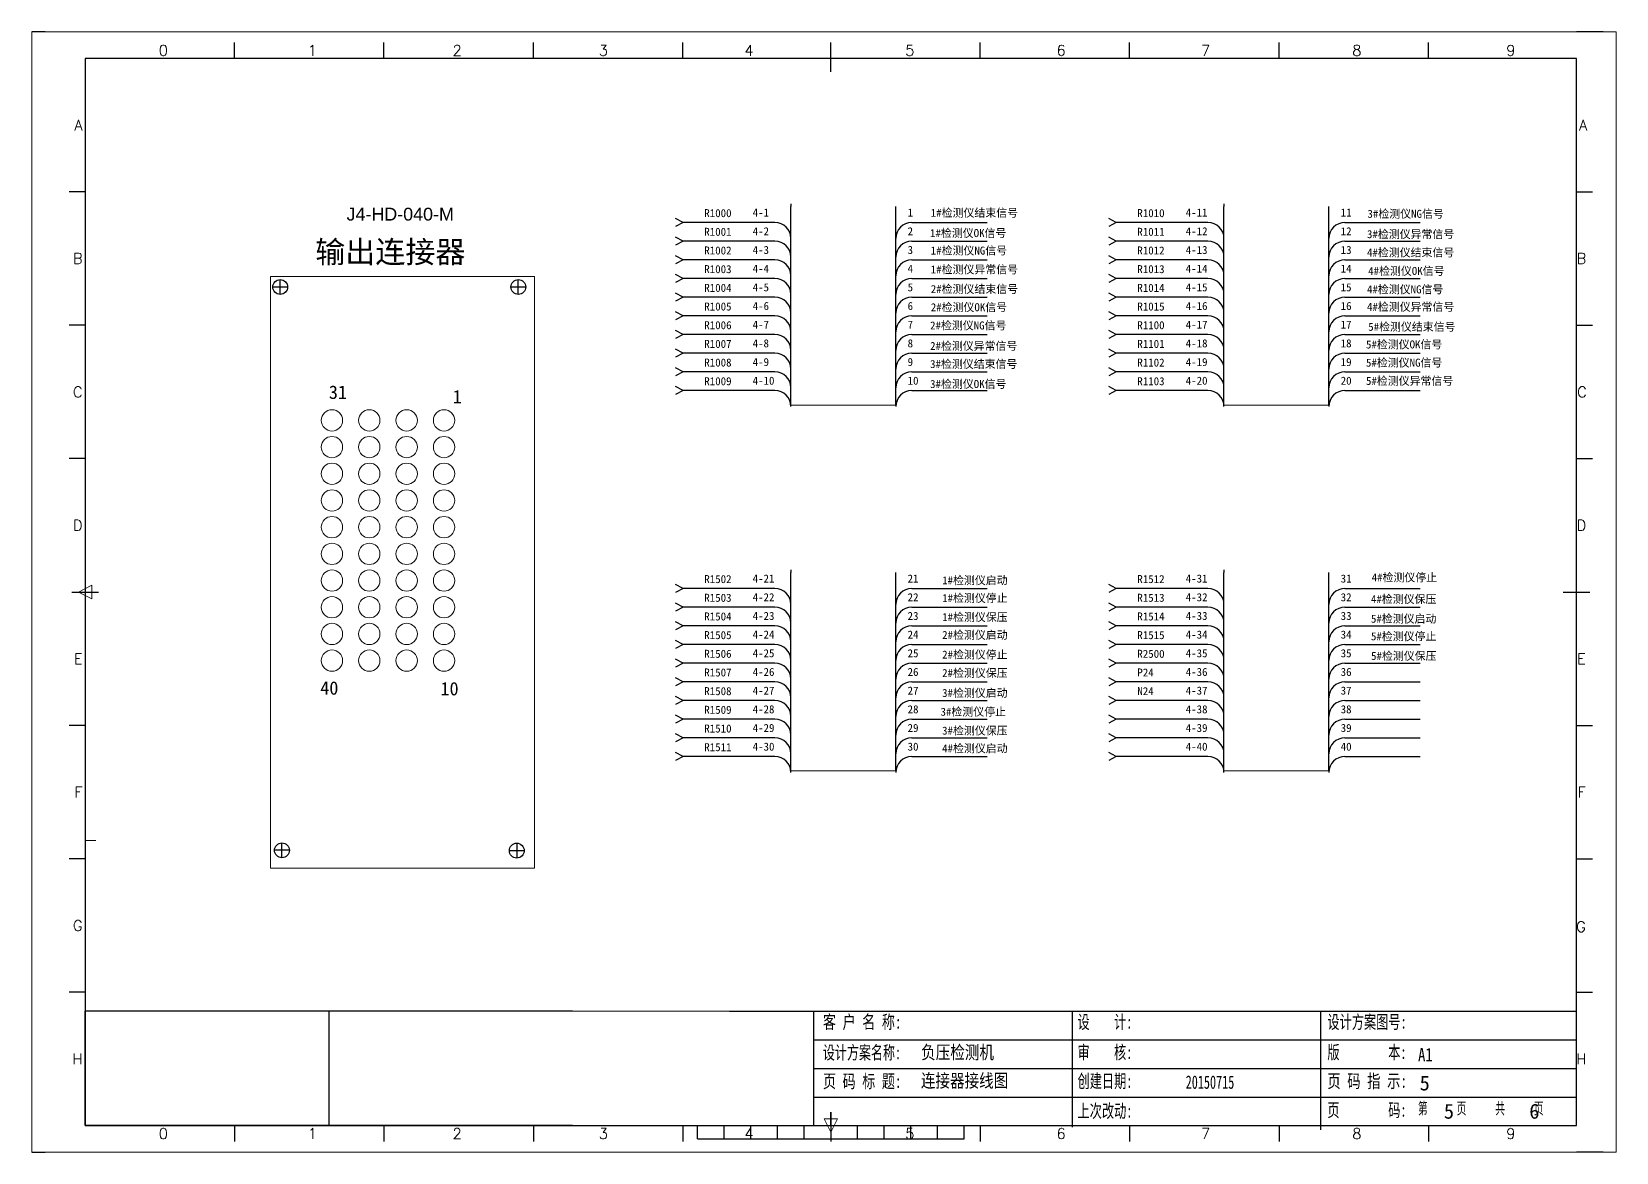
# Model space of a CAD drawing. Extents: x 2511 to 8703, y -745 to 3310.
# Drawn here: x 4509.8 to 4806.8, y -249.5 to -39.5 of the extents above; entities that cross this region are included whole.
import ezdxf
from ezdxf.enums import TextEntityAlignment as Align

# ---------------------------------------------------------------- set-up
doc = ezdxf.new("R2010")
doc.units = 0
doc.header["$MEASUREMENT"] = 0
doc.layers.add('AE_BOR', color=1, linetype='Continuous')
doc.layers.add('MISC', color=2, linetype='Continuous')
doc.layers.add('圖層1', color=7, linetype='Continuous', lineweight=60)
doc.styles.add('Standard0.67', font='', dxfattribs={"width": 0.67})
doc.styles.add('Standard_0.8', font='', dxfattribs={"width": 0.8})
doc.styles.add('WD', font='romans.shx', dxfattribs={"bigfont": 'gbcbig.shx'})
doc.styles.add('样式 0', font='')
doc.styles.add('样式 8', font='arial.ttf')
doc.styles.get('Standard0.67').set_extended_font_data('FangSong_GB2312')
doc.styles.get('Standard_0.8').set_extended_font_data('FangSong_GB2312')
doc.styles.get('样式 0').set_extended_font_data('KaiTi_GB2312')

# ---------------------------------------------------------------- blocks, each defined once
blk = doc.blocks.new('gb_a2_a')
for p, q in [((584, 410), (25, 410)), ((25, 410), (25, 10)), ((584, 10), (584, 410)), ((25, 10), (584, 10))]:
    blk.add_line(p, q)
at = {"lineweight": 9, "ltscale": 0.1}
blk.add_line((25, 116.86), (29, 116.86), dxfattribs=at)
at = {"layer": 'AE_BOR', "lineweight": 30}
for p, q in [((10, 420), (4.93, 420)), ((594, 420), (584, 420)), ((4.93, 0), (10, 0)), ((594, 0), (584, 0))]:
    blk.add_line(p, q, dxfattribs=at)
at = {"layer": 'AE_BOR', "color": 1, "lineweight": 15}
for p, q in [((4.93, 420), (598.93, 420)), ((4.93, 0), (4.93, 420)), ((598.93, 420), (598.93, 0)), ((22.5, 210), (27.5, 212.5)), ((27.5, 207.5), (22.5, 210)), ((27.5, 212.5), (27.5, 207.5)), ((304.5, 7.5), (302, 12.5)), ((302, 12.5), (307, 12.5)), ((307, 12.5), (304.5, 7.5)), ((598.93, 0), (4.93, 0))]:
    blk.add_line(p, q, dxfattribs=at)
at = {"layer": 'AE_BOR'}
for p, q in [((81, 410), (81, 416)), ((137, 410), (137, 416)), ((193, 410), (193, 416)), ((249, 410), (249, 416)), ((304.5, 410), (304.5, 416)), ((360.5, 410), (360.5, 416)), ((416.5, 410), (416.5, 416)), ((472.5, 410), (472.5, 416)), ((528.5, 410), (528.5, 416)), ((25, 360), (19, 360)), ((584, 360), (590, 360)), ((25, 310), (19, 310)), ((584, 310), (590, 310)), ((25, 260), (19, 260)), ((584, 260), (590, 260)), ((25, 160), (19, 160)), ((584, 160), (590, 160)), ((25, 110), (19, 110)), ((584, 110), (590, 110)), ((25, 60), (19, 60)), ((584, 60), (590, 60)), ((81, 10), (81, 4)), ((137, 10), (137, 4)), ((193, 10), (193, 4)), ((249, 10), (249, 4)), ((304.5, 10), (304.5, 4)), ((360.5, 10), (360.5, 4)), ((416.5, 10), (416.5, 4)), ((472.5, 10), (472.5, 4)), ((528.5, 10), (528.5, 4))]:
    blk.add_line(p, q, dxfattribs=at)
at = {"layer": 'AE_BOR', "color": 2, "lineweight": 30}
for p, q in [((304.5, 405), (304.5, 415)), ((20, 210), (30, 210)), ((579, 210), (589, 210)), ((304.5, 10), (304.5, 15)), ((304.5, 15), (304.5, 5)), ((254.5, 5), (254.5, 10)), ((264.5, 5), (264.5, 10)), ((274.5, 5), (274.5, 10)), ((284.5, 5), (284.5, 10)), ((294.5, 5), (294.5, 10)), ((304.5, 10), (304.5, 5)), ((314.5, 5), (314.5, 10)), ((324.5, 5), (324.5, 10)), ((334.5, 5), (334.5, 10)), ((344.5, 5), (344.5, 10)), ((354.5, 5), (354.5, 10)), ((254.5, 5), (354.5, 5))]:
    blk.add_line(p, q, dxfattribs=at)
at = {"layer": 'AE_BOR', "style": 'WD'}
for s, p in [('0', (54.27, 411)), ('1', (110.12, 411)), ('2', (164.42, 411)), ('3', (219.22, 411)), ('4', (273.82, 411)), ('5', (334.12, 411)), ('6', (390.81, 411)), ('7', (445.01, 411)), ('8', (501.67, 411)), ('9', (559.4, 411)), ('0', (54.27, 5)), ('1', (110.12, 5)), ('2', (164.42, 5)), ('3', (219.22, 5)), ('4', (273.82, 5)), ('5', (334.12, 5)), ('6', (390.81, 5)), ('7', (445.01, 5)), ('8', (501.67, 5)), ('9', (559.4, 5))]:
    blk.add_text(s, height=4, dxfattribs=at).set_placement(p, align=Align.CENTER)
for s, p in [('A', (24, 385)), ('A', (588.05, 385)), ('B', (24, 335)), ('B', (587.67, 335)), ('C', (24, 285)), ('C', (587.86, 285)), ('D', (24, 235)), ('D', (587.67, 235)), ('E', (24, 185)), ('E', (587.48, 185)), ('F', (24, 135)), ('F', (587.48, 135)), ('F', (587.48, 135)), ('G', (24, 85)), ('G', (587.48, 84.56)), ('H', (24, 35)), ('H', (587.67, 35))]:
    blk.add_text(s, height=4, dxfattribs=at).set_placement(p, align=Align.MIDDLE_RIGHT)

msp = doc.modelspace()

# ---------------------------------------------------------------- linework, layer by layer
for p, q in [((4556.4, -88.74), (4556.4, -85.96)), ((4601.03, -88.74), (4601.03, -85.96)), ((4555.01, -87.35), (4557.78, -87.35)), ((4599.64, -87.35), (4602.41, -87.35)), ((4558.11, -192.92), (4555.34, -192.92)), ((4556.73, -194.31), (4556.73, -191.53)), ((4599.36, -192.97), (4602.13, -192.97)), ((4600.75, -191.58), (4600.75, -194.35)), ((4656.33, -228.43), (4700.58, -228.43)), ((4700.58, -228.43), (4769.36, -228.43)), ((4769.36, -228.43), (4799.36, -228.43)), ((4656.33, -233.79), (4700.58, -233.79)), ((4700.58, -233.79), (4769.36, -233.79)), ((4769.36, -233.79), (4799.36, -233.79)), ((4656.33, -239.15), (4700.58, -239.15)), ((4700.58, -239.15), (4769.36, -239.15)), ((4640.63, -244.51), (4700.58, -244.51)), ((4640.63, -244.51), (4700.58, -244.51)), ((4700.58, -244.51), (4769.36, -244.51))]:
    msp.add_line(p, q)
at = {"lineweight": 0}
for p, q in [((4652.14, -109.47), (4671.8, -109.47)), ((4733.3, -109.47), (4752.96, -109.47)), ((4652.14, -178.05), (4671.8, -178.05)), ((4733.3, -178.05), (4752.96, -178.05))]:
    msp.add_line(p, q, dxfattribs=at)
at = {"color": 0, "ltscale": 2}
for p, q in [((4519.86, -244.51), (4519.86, -223.06)), ((4611.17, -223.06), (4519.86, -223.06)), ((4640.63, -223.06), (4799.36, -223.06)), ((4656.33, -223.06), (4656.33, -244.51)), ((4704.89, -244.77), (4704.89, -223.06)), ((4751.47, -245.27), (4751.47, -223.06)), ((4799.36, -244.51), (4799.36, -223.06)), ((4769.36, -239.15), (4799.36, -239.15)), ((4611.17, -244.51), (4519.86, -244.51)), ((4769.36, -244.51), (4799.36, -244.51))]:
    msp.add_line(p, q, dxfattribs=at)
at = {"color": 0}
msp.add_line((4565.52, -223.06), (4565.52, -244.51), dxfattribs=at)
at = {"lineweight": 9, "ltscale": 0.1}
for p, q in [((4611.17, -223.06), (4640.63, -223.06)), ((4611.17, -244.51), (4640.63, -244.51)), ((4639.27, -244.51), (4639.27, -244.51)), ((4639.27, -244.51), (4639.27, -244.51))]:
    msp.add_line(p, q, dxfattribs=at)
at = {"lineweight": 0}
msp.add_lwpolyline([(4554.6, -85.4), (4604.06, -85.4), (4604.06, -196.24), (4554.6, -196.24)], close=True, dxfattribs=at)
for centre in [(4556.4, -87.35), (4601.03, -87.35), (4556.73, -192.92), (4600.75, -192.97)]:
    msp.add_circle(centre, 1.39)
for centre in [(4566.11, -112.36), (4573.11, -112.36), (4580.11, -112.36), (4587.11, -112.36), (4566.11, -117.36), (4573.11, -117.36), (4580.11, -117.36), (4587.11, -117.36), (4566.11, -122.36), (4573.11, -122.36), (4580.11, -122.36), (4587.11, -122.36), (4566.11, -127.36), (4573.11, -127.36), (4580.11, -127.36), (4587.11, -127.36), (4566.11, -132.36), (4573.11, -132.36), (4580.11, -132.36), (4587.11, -132.36), (4566.11, -137.36), (4573.11, -137.36), (4580.11, -137.36), (4587.11, -137.36), (4566.11, -142.36), (4573.11, -142.36), (4580.11, -142.36), (4587.11, -142.36), (4566.11, -147.36), (4573.11, -147.36), (4580.11, -147.36), (4587.11, -147.36), (4566.11, -152.36), (4573.11, -152.36), (4580.11, -152.36), (4587.11, -152.36), (4566.11, -157.36), (4573.11, -157.36), (4580.11, -157.36), (4587.11, -157.36)]:
    msp.add_circle(centre, 2, dxfattribs=at)
at = {"layer": '圖層1', "lineweight": -3}
for p, q in [((4652.14, -71.76), (4652.14, -72.26)), ((4652.14, -72.26), (4652.14, -72.26)), ((4652.14, -109.47), (4652.14, -72.26)), ((4671.8, -109.47), (4671.8, -72.26)), ((4733.3, -71.76), (4733.3, -72.26)), ((4733.3, -72.26), (4733.3, -72.26)), ((4733.3, -109.47), (4733.3, -72.26)), ((4752.96, -109.47), (4752.96, -72.26)), ((4631.93, -75.26), (4630.52, -74.53)), ((4631.93, -75.26), (4630.52, -75.99)), ((4649.14, -75.26), (4631.93, -75.26)), ((4674.8, -75.26), (4688.9, -75.26)), ((4713.1, -75.26), (4711.69, -74.53)), ((4713.1, -75.26), (4711.69, -75.99)), ((4730.3, -75.26), (4713.1, -75.26)), ((4755.96, -75.26), (4770.07, -75.26)), ((4631.93, -78.76), (4630.52, -78.03)), ((4631.93, -78.76), (4630.52, -79.49)), ((4649.14, -78.76), (4631.93, -78.76)), ((4674.8, -78.76), (4688.9, -78.76)), ((4713.1, -78.76), (4711.69, -78.03)), ((4713.1, -78.76), (4711.69, -79.49)), ((4730.3, -78.76), (4713.1, -78.76)), ((4755.96, -78.76), (4770.07, -78.76)), ((4631.93, -82.26), (4630.52, -81.53)), ((4631.93, -82.26), (4630.52, -82.99)), ((4649.14, -82.26), (4631.93, -82.26)), ((4674.8, -82.26), (4688.9, -82.26)), ((4713.1, -82.26), (4711.69, -81.53)), ((4713.1, -82.26), (4711.69, -82.99)), ((4730.3, -82.26), (4713.1, -82.26)), ((4755.96, -82.26), (4770.07, -82.26)), ((4631.93, -85.76), (4630.52, -85.03)), ((4631.93, -85.76), (4630.52, -86.49)), ((4649.14, -85.76), (4631.93, -85.76)), ((4674.8, -85.76), (4688.9, -85.76)), ((4713.1, -85.76), (4711.69, -85.03)), ((4713.1, -85.76), (4711.69, -86.49)), ((4730.3, -85.76), (4713.1, -85.76)), ((4755.96, -85.76), (4770.07, -85.76)), ((4631.93, -89.26), (4630.52, -88.53)), ((4713.1, -89.26), (4711.69, -88.53)), ((4631.93, -89.26), (4630.52, -89.99)), ((4631.93, -92.76), (4630.52, -92.03)), ((4649.14, -89.26), (4631.93, -89.26)), ((4674.8, -89.26), (4688.9, -89.26)), ((4713.1, -89.26), (4711.69, -89.99)), ((4713.1, -92.76), (4711.69, -92.03)), ((4730.3, -89.26), (4713.1, -89.26)), ((4755.96, -89.26), (4770.07, -89.26)), ((4631.93, -92.76), (4630.52, -93.49)), ((4649.14, -92.76), (4631.93, -92.76)), ((4674.8, -92.76), (4688.9, -92.76)), ((4713.1, -92.76), (4711.69, -93.49)), ((4730.3, -92.76), (4713.1, -92.76)), ((4755.96, -92.76), (4770.07, -92.76)), ((4631.93, -96.26), (4630.52, -95.53)), ((4631.93, -96.26), (4630.52, -96.99)), ((4649.14, -96.26), (4631.93, -96.26)), ((4674.8, -96.26), (4688.9, -96.26)), ((4713.1, -96.26), (4711.69, -95.53)), ((4713.1, -96.26), (4711.69, -96.99)), ((4730.3, -96.26), (4713.1, -96.26)), ((4755.96, -96.26), (4770.07, -96.26)), ((4631.93, -99.76), (4630.52, -99.03)), ((4631.93, -99.76), (4630.52, -100.49)), ((4649.14, -99.76), (4631.93, -99.76)), ((4674.8, -99.76), (4688.9, -99.76)), ((4713.1, -99.76), (4711.69, -99.03)), ((4713.1, -99.76), (4711.69, -100.49)), ((4730.3, -99.76), (4713.1, -99.76)), ((4755.96, -99.76), (4770.07, -99.76)), ((4631.93, -103.26), (4630.52, -102.53)), ((4631.93, -103.26), (4630.52, -103.99)), ((4649.14, -103.26), (4631.93, -103.26)), ((4674.8, -103.26), (4688.9, -103.26)), ((4713.1, -103.26), (4711.69, -102.53)), ((4713.1, -103.26), (4711.69, -103.99)), ((4730.3, -103.26), (4713.1, -103.26)), ((4755.96, -103.26), (4770.07, -103.26)), ((4631.93, -106.76), (4630.52, -106.03)), ((4631.93, -106.76), (4630.52, -107.49)), ((4649.14, -106.76), (4631.93, -106.76)), ((4674.8, -106.76), (4688.9, -106.76)), ((4713.1, -106.76), (4711.69, -106.03)), ((4713.1, -106.76), (4711.69, -107.49)), ((4730.3, -106.76), (4713.1, -106.76)), ((4755.96, -106.76), (4770.07, -106.76)), ((4671.8, -109.47), (4671.8, -108.15)), ((4752.96, -109.47), (4752.96, -108.15)), ((4652.14, -140.34), (4652.14, -140.84)), ((4652.14, -140.84), (4652.14, -140.84)), ((4652.14, -178.05), (4652.14, -140.84)), ((4671.8, -178.05), (4671.8, -140.84)), ((4733.3, -140.34), (4733.3, -140.84)), ((4733.3, -140.84), (4733.3, -140.84)), ((4733.3, -178.05), (4733.3, -140.84)), ((4752.96, -178.05), (4752.96, -140.84)), ((4631.93, -143.84), (4630.52, -143.11)), ((4631.93, -143.84), (4630.52, -144.58)), ((4649.14, -143.84), (4631.93, -143.84)), ((4674.8, -143.84), (4688.9, -143.84)), ((4713.1, -143.84), (4711.69, -143.11)), ((4713.1, -143.84), (4711.69, -144.58)), ((4730.3, -143.84), (4713.1, -143.84)), ((4755.96, -143.84), (4770.07, -143.84)), ((4631.93, -147.34), (4630.52, -146.61)), ((4631.93, -147.34), (4630.52, -148.08)), ((4649.14, -147.34), (4631.93, -147.34)), ((4674.8, -147.34), (4688.9, -147.34)), ((4713.1, -147.34), (4711.69, -146.61)), ((4713.1, -147.34), (4711.69, -148.08)), ((4730.3, -147.34), (4713.1, -147.34)), ((4755.96, -147.34), (4770.07, -147.34)), ((4631.93, -150.84), (4630.52, -150.11)), ((4631.93, -150.84), (4630.52, -151.58)), ((4649.14, -150.84), (4631.93, -150.84)), ((4674.8, -150.84), (4688.9, -150.84)), ((4713.1, -150.84), (4711.69, -150.11)), ((4713.1, -150.84), (4711.69, -151.58)), ((4730.3, -150.84), (4713.1, -150.84)), ((4755.96, -150.84), (4770.07, -150.84)), ((4631.93, -154.34), (4630.52, -153.61)), ((4631.93, -154.34), (4630.52, -155.08)), ((4649.14, -154.34), (4631.93, -154.34)), ((4674.8, -154.34), (4688.9, -154.34)), ((4713.1, -154.34), (4711.69, -153.61)), ((4713.1, -154.34), (4711.69, -155.08)), ((4730.3, -154.34), (4713.1, -154.34)), ((4755.96, -154.34), (4770.07, -154.34)), ((4631.93, -157.84), (4630.52, -157.11)), ((4713.1, -157.84), (4711.69, -157.11)), ((4631.93, -157.84), (4630.52, -158.58)), ((4649.14, -157.84), (4631.93, -157.84)), ((4674.8, -157.84), (4688.9, -157.84)), ((4713.1, -157.84), (4711.69, -158.58)), ((4730.3, -157.84), (4713.1, -157.84)), ((4755.96, -157.84), (4770.07, -157.84)), ((4631.93, -161.34), (4630.52, -160.61)), ((4631.93, -161.34), (4630.52, -162.08)), ((4649.14, -161.34), (4631.93, -161.34)), ((4674.8, -161.34), (4688.9, -161.34)), ((4713.1, -161.34), (4711.69, -160.61)), ((4713.1, -161.34), (4711.69, -162.08)), ((4730.3, -161.34), (4713.1, -161.34)), ((4755.96, -161.34), (4770.07, -161.34)), ((4631.93, -164.84), (4630.52, -164.11)), ((4631.93, -164.84), (4630.52, -165.58)), ((4649.14, -164.84), (4631.93, -164.84)), ((4674.8, -164.84), (4688.9, -164.84)), ((4713.1, -164.84), (4711.69, -164.11)), ((4713.1, -164.84), (4711.69, -165.58)), ((4730.3, -164.84), (4713.1, -164.84)), ((4755.96, -164.84), (4770.07, -164.84)), ((4631.93, -168.34), (4630.52, -167.61)), ((4631.93, -168.34), (4630.52, -169.08)), ((4649.14, -168.34), (4631.93, -168.34)), ((4674.8, -168.34), (4688.9, -168.34)), ((4713.1, -168.34), (4711.69, -167.61)), ((4713.1, -168.34), (4711.69, -169.08)), ((4730.3, -168.34), (4713.1, -168.34)), ((4755.96, -168.34), (4770.07, -168.34)), ((4631.93, -171.84), (4630.52, -171.11)), ((4631.93, -171.84), (4630.52, -172.58)), ((4649.14, -171.84), (4631.93, -171.84)), ((4674.8, -171.84), (4688.9, -171.84)), ((4713.1, -171.84), (4711.69, -171.11)), ((4713.1, -171.84), (4711.69, -172.58)), ((4730.3, -171.84), (4713.1, -171.84)), ((4755.96, -171.84), (4770.07, -171.84)), ((4631.93, -175.34), (4630.52, -174.61)), ((4713.1, -175.34), (4711.69, -174.61)), ((4631.93, -175.34), (4630.52, -176.08)), ((4649.14, -175.34), (4631.93, -175.34)), ((4671.8, -178.05), (4671.8, -176.73)), ((4674.8, -175.34), (4688.9, -175.34)), ((4713.1, -175.34), (4711.69, -176.08)), ((4730.3, -175.34), (4713.1, -175.34)), ((4752.96, -178.05), (4752.96, -176.73)), ((4755.96, -175.34), (4770.07, -175.34))]:
    msp.add_line(p, q, dxfattribs=at)
for centre, start, end in [((4649.14, -78.26), 0, 90), ((4674.8, -78.26), 90, 180), ((4730.3, -78.26), 0, 90), ((4755.96, -78.26), 90, 180), ((4649.14, -81.76), 0, 90), ((4674.8, -81.76), 90, 180), ((4730.3, -81.76), 0, 90), ((4755.96, -81.76), 90, 180), ((4649.14, -85.26), 0, 90), ((4674.8, -85.26), 90, 180), ((4730.3, -85.26), 0, 90), ((4755.96, -85.26), 90, 180), ((4649.14, -88.76), 0, 90), ((4674.8, -88.76), 90, 180), ((4730.3, -88.76), 0, 90), ((4755.96, -88.76), 90, 180), ((4649.14, -92.26), 0, 90), ((4674.8, -92.26), 90, 180), ((4730.3, -92.26), 0, 90), ((4755.96, -92.26), 90, 180), ((4649.14, -95.76), 0, 90), ((4674.8, -95.76), 90, 180), ((4730.3, -95.76), 0, 90), ((4755.96, -95.76), 90, 180), ((4649.14, -99.26), 0, 90), ((4674.8, -99.26), 90, 180), ((4730.3, -99.26), 0, 90), ((4755.96, -99.26), 90, 180), ((4649.14, -102.76), 0, 90), ((4674.8, -102.76), 90, 180), ((4730.3, -102.76), 0, 90), ((4755.96, -102.76), 90, 180), ((4649.14, -106.26), 0, 90), ((4674.8, -106.26), 90, 180), ((4730.3, -106.26), 0, 90), ((4755.96, -106.26), 90, 180), ((4649.14, -109.76), 0, 90), ((4674.8, -109.76), 90, 180), ((4730.3, -109.76), 0, 90), ((4755.96, -109.76), 90, 180), ((4649.14, -146.84), 0, 90), ((4674.8, -146.84), 90, 180), ((4730.3, -146.84), 0, 90), ((4755.96, -146.84), 90, 180), ((4649.14, -150.34), 0, 90), ((4674.8, -150.34), 90, 180), ((4730.3, -150.34), 0, 90), ((4755.96, -150.34), 90, 180), ((4649.14, -153.84), 0, 90), ((4674.8, -153.84), 90, 180), ((4730.3, -153.84), 0, 90), ((4755.96, -153.84), 90, 180), ((4649.14, -157.34), 0, 90), ((4674.8, -157.34), 90, 180), ((4730.3, -157.34), 0, 90), ((4755.96, -157.34), 90, 180), ((4649.14, -160.84), 0, 90), ((4674.8, -160.84), 90, 180), ((4730.3, -160.84), 0, 90), ((4755.96, -160.84), 90, 180), ((4649.14, -164.34), 0, 90), ((4674.8, -164.34), 90, 180), ((4730.3, -164.34), 0, 90), ((4755.96, -164.34), 90, 180), ((4649.14, -167.84), 0, 90), ((4674.8, -167.84), 90, 180), ((4730.3, -167.84), 0, 90), ((4755.96, -167.84), 90, 180), ((4649.14, -171.34), 0, 90), ((4674.8, -171.34), 90, 180), ((4730.3, -171.34), 0, 90), ((4755.96, -171.34), 90, 180), ((4649.14, -174.84), 0, 90), ((4674.8, -174.84), 90, 180), ((4730.3, -174.84), 0, 90), ((4755.96, -174.84), 90, 180), ((4649.14, -178.34), 0, 90), ((4674.8, -178.34), 90, 180), ((4730.3, -178.34), 0, 90), ((4755.96, -178.34), 90, 180)]:
    msp.add_arc(centre, 3, start, end, dxfattribs=at)

# ---------------------------------------------------------------- block references
at = {"xscale": 0.5, "yscale": 0.5, "zscale": 0.5}
msp.add_blockref('gb_a2_a', (4507.36, -249.51), dxfattribs=at)

# ---------------------------------------------------------------- texts
at = {"color": 6, "insert": (4568.84, -72.5), "char_height": 2.4, "width": 25.5622, "attachment_point": 1, "style": '样式 8'}
msp.add_mtext('J4-HD-040-M', dxfattribs=at)
at = {"lineweight": 0, "attachment_point": 1}
for s, insert, char_height, width in [('{\\fSimSun|b0|i0|c134|p2;1#检测仪结束信号}', (4678.34, -72.7), 1.5, 24.2309), ('{\\fSimSun|b0|i0|c134|p2;3#检测仪NG信号}', (4760.19, -72.89), 1.5, 24.2309), ('{\\fSimSun|b0|i0|c134|p2;1#检测仪OK信号}', (4678.2, -76.5), 1.5, 24.2309), ('{\\fSimSun|b0|i0|c134|p2;3#检测仪异常信号}', (4760.1, -76.7), 1.5, 24.2309), ('{\\fSimSun|b0|i0|c134|p2;1#检测仪NG信号}', (4678.34, -79.78), 1.5, 24.2309), ('{\\fSimSun|b0|i0|c134|p2;4#检测仪结束信号}', (4760.1, -80.15), 1.5, 24.2309), ('{\\fSimSun|b0|i0|c134|p2;1#检测仪异常信号}', (4678.34, -83.32), 1.5, 24.2309), ('{\\fSimSun|b0|i0|c134|p2;4#检测仪OK信号}', (4760.32, -83.6), 1.5, 24.2309), ('{\\fSimSun|b0|i0|c134|p2;2#检测仪结束信号}', (4678.34, -86.99), 1.5, 24.2309), ('{\\fSimSun|b0|i0|c134|p2;4#检测仪NG信号}', (4760.1, -87.05), 1.5, 24.2309), ('{\\fSimSun|b0|i0|c134|p2;2#检测仪OK信号}', (4678.34, -90.4), 1.5, 24.2309), ('{\\fSimSun|b0|i0|c134|p2;4#检测仪异常信号}', (4760.1, -90.33), 1.5, 24.2309), ('{\\fSimSun|b0|i0|c134|p2;2#检测仪NG信号}', (4678.21, -93.81), 1.5, 24.2309), ('{\\fSimSun|b0|i0|c134|p2;5#检测仪结束信号}', (4760.33, -94.06), 1.5, 24.2309), ('{\\fSimSun|b0|i0|c134|p2;2#检测仪异常信号}', (4678.21, -97.65), 1.5, 24.2309), ('{\\fSimSun|b0|i0|c134|p2;5#检测仪OK信号}', (4759.91, -97.37), 1.5, 24.2309), ('{\\fSimSun|b0|i0|c134|p2;3#检测仪结束信号}', (4678.21, -101.04), 1.5, 24.2309), ('{\\fSimSun|b0|i0|c134|p2;5#检测仪NG信号}', (4759.91, -100.78), 1.5, 24.2309), ('{\\fSimSun|b1|i0|c134|p2;31}', (4565.52, -105.82), 2.5, 4.3364), ('{\\fSimSun|b1|i0|c134|p2;1}', (4588.73, -106.67), 2.5, 4.3364), ('{\\fSimSun|b0|i0|c134|p2;3#检测仪OK信号}', (4678.21, -104.78), 1.5, 24.2309), ('{\\fSimSun|b0|i0|c134|p2;5#检测仪异常信号}', (4759.91, -104.2), 1.5, 24.2309), ('{\\fSimSun|b0|i0|c134|p2;1#检测仪启动}', (4680.47, -141.57), 1.5, 24.2309), ('{\\fSimSun|b0|i0|c134|p2;4#检测仪停止}', (4760.98, -141.03), 1.5, 24.2309), ('{\\fSimSun|b0|i0|c134|p2;1#检测仪停止}', (4680.47, -144.91), 1.5, 24.2309), ('{\\fSimSun|b0|i0|c134|p2;4#检测仪保压}', (4760.84, -145.09), 1.5, 24.2309), ('{\\fSimSun|b0|i0|c134|p2;1#检测仪保压}', (4680.47, -148.47), 1.5, 24.2309), ('{\\fSimSun|b0|i0|c134|p2;5#检测仪启动}', (4760.84, -148.77), 1.5, 24.2309), ('{\\fSimSun|b0|i0|c134|p2;2#检测仪启动}', (4680.47, -151.81), 1.5, 24.2309), ('{\\fSimSun|b0|i0|c134|p2;5#检测仪停止}', (4760.84, -152.06), 1.5, 24.2309), ('{\\fSimSun|b0|i0|c134|p2;2#检测仪停止}', (4680.47, -155.49), 1.5, 24.2309), ('{\\fSimSun|b0|i0|c134|p2;5#检测仪保压}', (4760.86, -155.74), 1.5, 24.2309), ('{\\fSimSun|b0|i0|c134|p2;2#检测仪保压}', (4680.47, -158.94), 1.5, 24.2309), ('{\\fSimSun|b1|i0|c134|p2;40}', (4563.91, -161.25), 2.5, 4.3364), ('{\\fSimSun|b1|i0|c134|p2;10}', (4586.44, -161.38), 2.5, 4.3364), ('{\\fSimSun|b0|i0|c134|p2;3#检测仪启动}', (4680.46, -162.68), 1.5, 24.2309), ('{\\fSimSun|b0|i0|c134|p2;3#检测仪停止}', (4680.17, -166.2), 1.5, 24.2309), ('{\\fSimSun|b0|i0|c134|p2;3#检测仪保压}', (4680.46, -169.74), 1.5, 24.2309), ('{\\fSimSun|b0|i0|c134|p2;4#检测仪启动}', (4680.47, -173.06), 1.5, 24.2309)]:
    msp.add_mtext(s, dxfattribs=dict(at, insert=insert, char_height=char_height, width=width))
at = {"insert": (4562.98, -83.3), "char_height": 4.5, "width": 71.9795, "attachment_point": 7}
msp.add_mtext('{\\fSimSun|b0|i0|c134|p2;\\H0.9167x;输出连接器}', dxfattribs=at)
at = {"color": 0, "ltscale": 2, "char_height": 2.5, "attachment_point": 1}
for s, insert, width, style in [('{\\fSimSun|b0|i0|c134|p2;\\W0.72;客 户 名 称:}', (4658.13, -223.83), 16.2477, 'Standard0.67'), ('{\\fSimSun|b0|i0|c134|p2;设    计:}', (4705.85, -223.83), 12.0312, 'Standard0.67'), ('{\\fSimSun|b0|i0|c134|p2;设计方案图号:}', (4752.68, -223.83), 15.1644, 'Standard0.67'), ('{\\fSimSun|b0|i0|c134|p2;\\W0.66;设计方案名称:}', (4658.13, -229.56), 15.1234, 'Standard0.67'), ('{\\fSimSun|b0|i0|c134|p2;负压检测机}', (4676.54, -229.51), 33.9078, 'Standard_0.8'), ('{\\fSimSun|b0|i0|c134|p2;审    核:}', (4705.85, -229.51), 12.0312, 'Standard0.67'), ('{\\fSimSun|b0|i0|c134|p2;版        本:}', (4752.68, -229.51), 16.8498, 'Standard0.67'), ('{\\fSimSun|b0|i0|c134|p2;A1}', (4769.68, -229.95), 33.9078, 'Standard_0.8'), ('{\\fSimSun|b0|i0|c134|p2;\\W0.72;页 码 标 题:}', (4658.13, -234.93), 15.1234, 'Standard0.67'), ('{\\fSimSun|b0|i0|c134|p2;创建日期:}', (4705.85, -234.91), 12.0312, 'Standard0.67'), ('{\\fSimSun|b0|i0|c134|p2;\\W0.73;页 码 指 示:}', (4752.68, -234.91), 16.1995, 'Standard0.67'), ('{\\fSimSun|b0|i0|c134|p2;20150715}', (4726.12, -235.11), 12.0312, 'Standard0.67'), ('{\\fSimSun|b0|i0|c134|p2;上次改动:}', (4705.85, -240.5), 12.0312, 'Standard0.67'), ('{\\fSimSun|b0|i0|c134|p2;页        码:}', (4752.68, -240.35), 15.7258, 'Standard0.67'), ('{\\Fromans,gbcbig|c134;第}    {\\Fromans,gbcbig|c134;页}    {\\Fromans,gbcbig|c134;共}    {\\Fromans,gbcbig|c134;页}', (4769.67, -240.11), 33.9078, 'Standard_0.8')]:
    msp.add_mtext(s, dxfattribs=dict(at, insert=insert, width=width, style=style))
at = {"layer": 'MISC', "color": 0, "attachment_point": 1}
for s, insert, char_height, width, style in [('{\\fSimSun|b0|i0|c134|p2;连接器接线图}', (4676.49, -234.83), 2.5, 24.1794, 'Standard_0.8'), ('5', (4769.97, -235.12), 2.8, 3.07, '样式 0'), ('5', (4774.51, -240.41), 2.8, 3.07, '样式 0'), ('6', (4790.52, -240.41), 2.8, 3.07, '样式 0')]:
    msp.add_mtext(s, dxfattribs=dict(at, insert=insert, char_height=char_height, width=width, style=style))
at = {"layer": '圖層1', "lineweight": -3, "char_height": 1.5, "width": 7.1562, "attachment_point": 1}
for s, insert in [('{\\fSimSun|b0|i0|c134|p54;R1000}', (4635.9, -72.76)), ('{\\fSimSun|b0|i0|c134|p54;4-1}', (4644.96, -72.66)), ('{\\fSimSun|b0|i0|c134|p54; 1}', (4672.98, -72.66)), ('{\\fSimSun|b0|i0|c134|p54;R1010}', (4717.06, -72.76)), ('{\\fSimSun|b0|i0|c134|p54;4-11}', (4726.13, -72.66)), ('{\\fSimSun|b0|i0|c134|p54; 11}', (4754.15, -72.66)), ('{\\fSimSun|b0|i0|c134|p54;R1001}', (4635.9, -76.26)), ('{\\fSimSun|b0|i0|c134|p54;4-2}', (4644.96, -76.16)), ('{\\fSimSun|b0|i0|c134|p54; 2}', (4672.98, -76.16)), ('{\\fSimSun|b0|i0|c134|p54;R1011}', (4717.06, -76.26)), ('{\\fSimSun|b0|i0|c134|p54;4-12}', (4726.13, -76.16)), ('{\\fSimSun|b0|i0|c134|p54; 12}', (4754.15, -76.16)), ('{\\fSimSun|b0|i0|c134|p54;R1002}', (4635.9, -79.76)), ('{\\fSimSun|b0|i0|c134|p54;4-3}', (4644.96, -79.66)), ('{\\fSimSun|b0|i0|c134|p54; 3}', (4672.98, -79.66)), ('{\\fSimSun|b0|i0|c134|p54;R1012}', (4717.06, -79.76)), ('{\\fSimSun|b0|i0|c134|p54;4-13}', (4726.13, -79.66)), ('{\\fSimSun|b0|i0|c134|p54; 13}', (4754.15, -79.66)), ('{\\fSimSun|b0|i0|c134|p54;R1003}', (4635.9, -83.26)), ('{\\fSimSun|b0|i0|c134|p54;4-4}', (4644.96, -83.16)), ('{\\fSimSun|b0|i0|c134|p54; 4}', (4672.98, -83.16)), ('{\\fSimSun|b0|i0|c134|p54;R1013}', (4717.06, -83.26)), ('{\\fSimSun|b0|i0|c134|p54;4-14}', (4726.13, -83.16)), ('{\\fSimSun|b0|i0|c134|p54; 14}', (4754.15, -83.16)), ('{\\fSimSun|b0|i0|c134|p54;R1004}', (4635.9, -86.76)), ('{\\fSimSun|b0|i0|c134|p54;4-5}', (4644.96, -86.66)), ('{\\fSimSun|b0|i0|c134|p54; 5}', (4672.98, -86.66)), ('{\\fSimSun|b0|i0|c134|p54;R1014}', (4717.06, -86.76)), ('{\\fSimSun|b0|i0|c134|p54;4-15}', (4726.13, -86.66)), ('{\\fSimSun|b0|i0|c134|p54; 15}', (4754.15, -86.66)), ('{\\fSimSun|b0|i0|c134|p54;R1005}', (4635.9, -90.26)), ('{\\fSimSun|b0|i0|c134|p54;4-6}', (4644.96, -90.16)), ('{\\fSimSun|b0|i0|c134|p54; 6}', (4672.98, -90.16)), ('{\\fSimSun|b0|i0|c134|p54;R1015}', (4717.06, -90.26)), ('{\\fSimSun|b0|i0|c134|p54;4-16}', (4726.13, -90.16)), ('{\\fSimSun|b0|i0|c134|p54; 16}', (4754.15, -90.16)), ('{\\fSimSun|b0|i0|c134|p54;R1006}', (4635.9, -93.76)), ('{\\fSimSun|b0|i0|c134|p54;4-7}', (4644.96, -93.66)), ('{\\fSimSun|b0|i0|c134|p54; 7}', (4672.98, -93.66)), ('{\\fSimSun|b0|i0|c134|p54;R1100}', (4717.06, -93.76)), ('{\\fSimSun|b0|i0|c134|p54;4-17}', (4726.13, -93.66)), ('{\\fSimSun|b0|i0|c134|p54; 17}', (4754.15, -93.66)), ('{\\fSimSun|b0|i0|c134|p54;R1007}', (4635.9, -97.26)), ('{\\fSimSun|b0|i0|c134|p54;4-8}', (4644.96, -97.16)), ('{\\fSimSun|b0|i0|c134|p54; 8}', (4672.98, -97.16)), ('{\\fSimSun|b0|i0|c134|p54;R1101}', (4717.06, -97.26)), ('{\\fSimSun|b0|i0|c134|p54;4-18}', (4726.13, -97.16)), ('{\\fSimSun|b0|i0|c134|p54; 18}', (4754.15, -97.16)), ('{\\fSimSun|b0|i0|c134|p54;R1008}', (4635.9, -100.76)), ('{\\fSimSun|b0|i0|c134|p54;4-9}', (4644.96, -100.66)), ('{\\fSimSun|b0|i0|c134|p54; 9}', (4672.98, -100.66)), ('{\\fSimSun|b0|i0|c134|p54;R1102}', (4717.06, -100.76)), ('{\\fSimSun|b0|i0|c134|p54;4-19}', (4726.13, -100.66)), ('{\\fSimSun|b0|i0|c134|p54; 19}', (4754.15, -100.66)), ('{\\fSimSun|b0|i0|c134|p54;R1009}', (4635.9, -104.26)), ('{\\fSimSun|b0|i0|c134|p54;4-10}', (4644.96, -104.16)), ('{\\fSimSun|b0|i0|c134|p54; 10}', (4672.98, -104.16)), ('{\\fSimSun|b0|i0|c134|p54;R1103}', (4717.06, -104.26)), ('{\\fSimSun|b0|i0|c134|p54;4-20}', (4726.13, -104.16)), ('{\\fSimSun|b0|i0|c134|p54; 20}', (4754.15, -104.16)), ('{\\fSimSun|b0|i0|c134|p54;R1502}', (4635.9, -141.34)), ('{\\fSimSun|b0|i0|c134|p54;4-21}', (4644.96, -141.24)), ('{\\fSimSun|b0|i0|c134|p54; 21}', (4672.98, -141.24)), ('{\\fSimSun|b0|i0|c134|p54;R1512}', (4717.06, -141.34)), ('{\\fSimSun|b0|i0|c134|p54;4-31}', (4726.13, -141.24)), ('{\\fSimSun|b0|i0|c134|p54; 31}', (4754.15, -141.24)), ('{\\fSimSun|b0|i0|c134|p54;R1503}', (4635.9, -144.84)), ('{\\fSimSun|b0|i0|c134|p54;4-22}', (4644.96, -144.74)), ('{\\fSimSun|b0|i0|c134|p54; 22}', (4672.98, -144.74)), ('{\\fSimSun|b0|i0|c134|p54;R1513}', (4717.06, -144.84)), ('{\\fSimSun|b0|i0|c134|p54;4-32}', (4726.13, -144.74)), ('{\\fSimSun|b0|i0|c134|p54; 32}', (4754.15, -144.74)), ('{\\fSimSun|b0|i0|c134|p54;R1504}', (4635.9, -148.34)), ('{\\fSimSun|b0|i0|c134|p54;4-23}', (4644.96, -148.24)), ('{\\fSimSun|b0|i0|c134|p54; 23}', (4672.98, -148.24)), ('{\\fSimSun|b0|i0|c134|p54;R1514}', (4717.06, -148.34)), ('{\\fSimSun|b0|i0|c134|p54;4-33}', (4726.13, -148.24)), ('{\\fSimSun|b0|i0|c134|p54; 33}', (4754.15, -148.24)), ('{\\fSimSun|b0|i0|c134|p54;R1505}', (4635.9, -151.84)), ('{\\fSimSun|b0|i0|c134|p54;4-24}', (4644.96, -151.74)), ('{\\fSimSun|b0|i0|c134|p54; 24}', (4672.98, -151.74)), ('{\\fSimSun|b0|i0|c134|p54;R1515}', (4717.06, -151.84)), ('{\\fSimSun|b0|i0|c134|p54;4-34}', (4726.13, -151.74)), ('{\\fSimSun|b0|i0|c134|p54; 34}', (4754.15, -151.74)), ('{\\fSimSun|b0|i0|c134|p54;R1506}', (4635.9, -155.34)), ('{\\fSimSun|b0|i0|c134|p54;4-25}', (4644.96, -155.24)), ('{\\fSimSun|b0|i0|c134|p54; 25}', (4672.98, -155.24)), ('{\\fSimSun|b0|i0|c134|p54;R2500}', (4717.06, -155.34)), ('{\\fSimSun|b0|i0|c134|p54;4-35}', (4726.13, -155.24)), ('{\\fSimSun|b0|i0|c134|p54; 35}', (4754.15, -155.24)), ('{\\fSimSun|b0|i0|c134|p54;R1507}', (4635.9, -158.84)), ('{\\fSimSun|b0|i0|c134|p54;4-26}', (4644.96, -158.74)), ('{\\fSimSun|b0|i0|c134|p54; 26}', (4672.98, -158.74)), ('{\\fSimSun|b0|i0|c134|p54;P24}', (4717.06, -158.84)), ('{\\fSimSun|b0|i0|c134|p54;4-36}', (4726.13, -158.74)), ('{\\fSimSun|b0|i0|c134|p54; 36}', (4754.15, -158.74)), ('{\\fSimSun|b0|i0|c134|p54;R1508}', (4635.9, -162.34)), ('{\\fSimSun|b0|i0|c134|p54;4-27}', (4644.96, -162.24)), ('{\\fSimSun|b0|i0|c134|p54; 27}', (4672.98, -162.24)), ('{\\fSimSun|b0|i0|c134|p54;N24}', (4717.06, -162.34)), ('{\\fSimSun|b0|i0|c134|p54;4-37}', (4726.13, -162.24)), ('{\\fSimSun|b0|i0|c134|p54; 37}', (4754.15, -162.24)), ('{\\fSimSun|b0|i0|c134|p54;R1509}', (4635.9, -165.84)), ('{\\fSimSun|b0|i0|c134|p54;4-28}', (4644.96, -165.74)), ('{\\fSimSun|b0|i0|c134|p54; 28}', (4672.98, -165.74)), ('{\\fSimSun|b0|i0|c134|p54;4-38}', (4726.13, -165.74)), ('{\\fSimSun|b0|i0|c134|p54; 38}', (4754.15, -165.74)), ('{\\fSimSun|b0|i0|c134|p54;4-29}', (4644.96, -169.24)), ('{\\fSimSun|b0|i0|c134|p54; 29}', (4672.98, -169.24)), ('{\\fSimSun|b0|i0|c134|p54;4-39}', (4726.13, -169.24)), ('{\\fSimSun|b0|i0|c134|p54; 39}', (4754.15, -169.24)), ('{\\fSimSun|b0|i0|c134|p54;R1510}', (4635.9, -169.34)), ('{\\fSimSun|b0|i0|c134|p54;R1511}', (4635.9, -172.84)), ('{\\fSimSun|b0|i0|c134|p54;4-30}', (4644.96, -172.74)), ('{\\fSimSun|b0|i0|c134|p54; 30}', (4672.98, -172.74)), ('{\\fSimSun|b0|i0|c134|p54;4-40}', (4726.13, -172.74)), ('{\\fSimSun|b0|i0|c134|p54; 40}', (4754.15, -172.74))]:
    msp.add_mtext(s, dxfattribs=dict(at, insert=insert))

doc.saveas('drawing.dxf')
